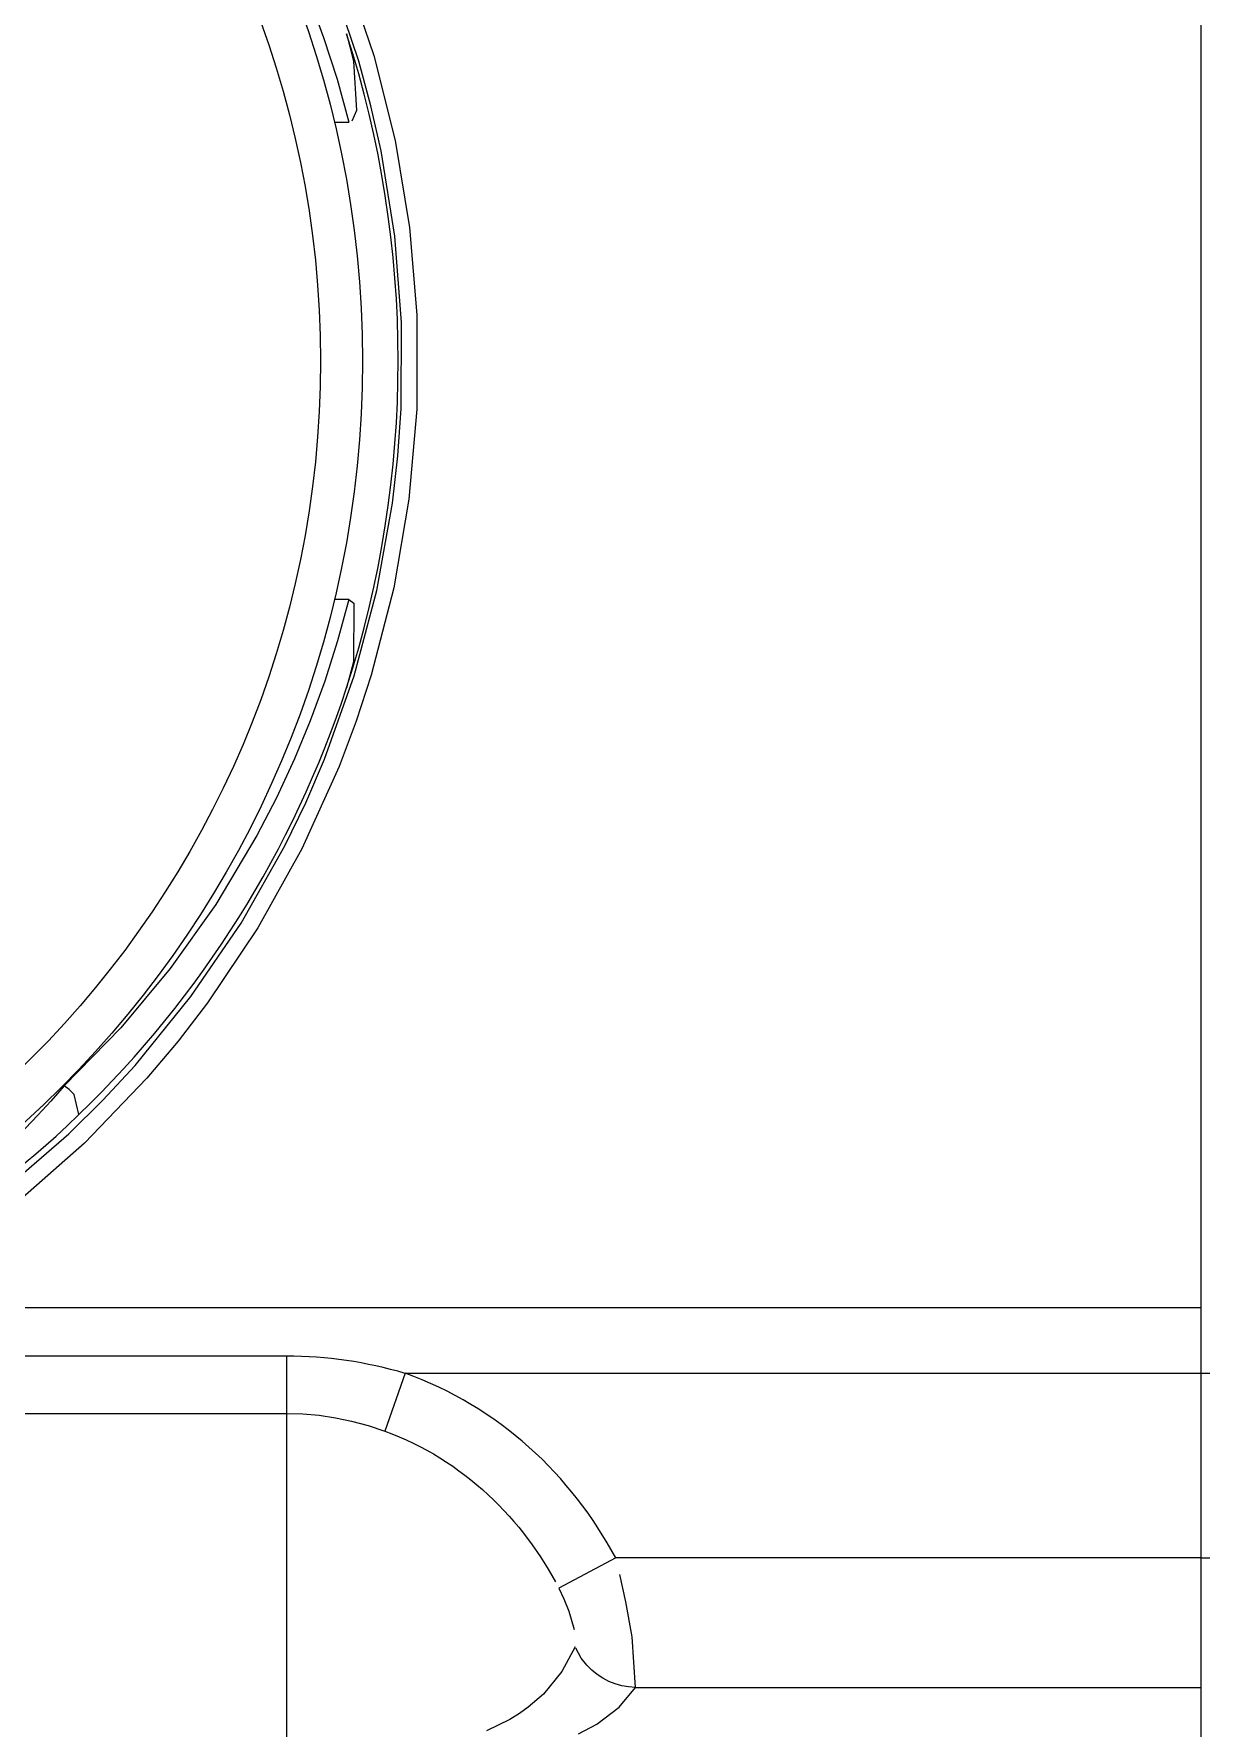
# Model space of a CAD drawing. Header units: millimetres. Extents: x 441156 to 441876, y 4514765 to 4515211.
# Drawn here: x 441489.6682 to 441489.7795, y 4514936.0711 to 4514936.2328 of the extents above; entities that cross this region are included whole.
import ezdxf

# ---------------------------------------------------------------- set-up
doc = ezdxf.new("R2010")
doc.units = ezdxf.units.MM
doc.layers.add('Terminale_sfiato', color=7, linetype='Continuous')

msp = doc.modelspace()

# ---------------------------------------------------------------- linework, layer by layer
at = {"layer": 'Terminale_sfiato', "color": 254, "linetype": 'Continuous'}
for p, q in [((441489.7795003174, 4514936.11122973), (441489.7795003174, 4514936.291894717)), ((441489.6968168952, 4514936.224338307), (441489.6982004004, 4514936.224338307)), ((441489.6982004004, 4514936.17878614), (441489.6968168952, 4514936.17878614)), ((441489.6710572451, 4514936.1323924), (441489.6710572451, 4514936.132527205)), ((441489.7795003174, 4514936.11122973), (441489.6517955022, 4514936.11122973)), ((441489.7795003174, 4514936.104971128), (441489.7795003174, 4514936.11122973)), ((441489.6922559944, 4514936.106607237), (441489.6579998802, 4514936.106607237)), ((441489.6922559944, 4514936.106607237), (441489.6922559944, 4514936.101153194)), ((441489.7035759681, 4514936.104971128), (441489.7016242485, 4514936.099466021)), ((441489.7035759681, 4514936.104971128), (441489.7795003174, 4514936.104971128)), ((441489.7795003174, 4514936.104971128), (441489.7815003174, 4514936.104971128)), ((441489.7795003174, 4514936.087359665), (441489.7795003174, 4514936.104971128)), ((441489.6579998802, 4514936.101153194), (441489.6922559944, 4514936.101153194)), ((441489.6922559944, 4514936.101153194), (441489.6922559944, 4514936.068043786)), ((441489.7236591457, 4514936.087359665), (441489.7182448093, 4514936.084464911)), ((441489.7795003174, 4514936.087359665), (441489.7236591457, 4514936.087359665)), ((441489.7795003174, 4514936.087359665), (441489.7815003174, 4514936.087359665)), ((441489.7795003174, 4514936.07500355), (441489.7795003174, 4514936.087359665)), ((441489.7255373915, 4514936.07500355), (441489.7795003174, 4514936.07500355)), ((441489.7795003174, 4514936.068370674), (441489.7795003174, 4514936.07500355))]:
    msp.add_line(p, q, dxfattribs=at)
for points in [[(441489.6710572451, 4514936.270732047, 0), (441489.6761322863, 4514936.265548453, 0), (441489.6808786659, 4514936.259906559, 0), (441489.6852573641, 4514936.253802589, 0), (441489.687408265, 4514936.250388523, 0), (441489.6894349016, 4514936.24684781, 0), (441489.6912216639, 4514936.243400638, 0), (441489.6928832181, 4514936.239846473, 0), (441489.694420002, 4514936.236168221, 0), (441489.6957999235, 4514936.232432433, 0), (441489.6970849394, 4514936.228430119, 0), (441489.6982004004, 4514936.224338307, 0)], [(441489.6978697784, 4514936.238758844, 0), (441489.7006008634, 4514936.230695709, 0), (441489.7026240121, 4514936.22259922, 0), (441489.7039965445, 4514936.214302144, 0), (441489.7046903212, 4514936.205945078, 0), (441489.7047829858, 4514936.201448206, 0), (441489.7046804209, 4514936.19695156, 0), (441489.7039408836, 4514936.188381017, 0), (441489.702493643, 4514936.179906324, 0), (441489.7003505843, 4514936.171588236, 0), (441489.6989151325, 4514936.167197462, 0), (441489.6972863978, 4514936.162877735, 0), (441489.6937297722, 4514936.155010818, 0), (441489.6895349813, 4514936.147476347, 0), (441489.6847322964, 4514936.140324363, 0), (441489.6819146661, 4514936.136659059, 0), (441489.6789369431, 4514936.133124298, 0), (441489.6729884142, 4514936.126916105, 0), (441489.6665439552, 4514936.121223554, 0), (441489.6596451491, 4514936.11608444, 0), (441489.6557755686, 4514936.113569994, 0), (441489.6517955022, 4514936.11122973, 0)], [(441489.651063991, 4514936.112851936, 0), (441489.6582904952, 4514936.117275467, 0), (441489.6651184474, 4514936.122280151, 0), (441489.6715036042, 4514936.127832238, 0), (441489.6747301675, 4514936.131021963, 0), (441489.6778114525, 4514936.134352637, 0), (441489.6831497673, 4514936.140919968, 0), (441489.6879260184, 4514936.147914, 0), (441489.6921066036, 4514936.155289344, 0), (441489.6940931554, 4514936.159386655, 0), (441489.6958950803, 4514936.163571701, 0), (441489.698725714, 4514936.171509435, 0), (441489.7008895829, 4514936.179664256, 0), (441489.7023689678, 4514936.187978623, 0), (441489.7028770373, 4514936.192496803, 0), (441489.7031821341, 4514936.197034253, 0), (441489.7032165411, 4514936.20524105, 0), (441489.7025802637, 4514936.213479586, 0), (441489.7012816431, 4514936.221606279, 0), (441489.7003145442, 4514936.225913895, 0), (441489.6991615844, 4514936.230173132, 0), (441489.6965498957, 4514936.237890646, 0)], [(441489.6979934774, 4514936.23276496, 0), (441489.6983682224, 4514936.231478384, 0), (441489.6986658006, 4514936.230170623, 0), (441489.6988819165, 4514936.228848319, 0), (441489.6990131747, 4514936.227389008, 0), (441489.6990187209, 4514936.226390458, 0), (441489.6989985085, 4514936.226045655, 0), (441489.6989626026, 4514936.225702189, 0), (441489.6989257088, 4514936.225462308, 0), (441489.6988761491, 4514936.225224782, 0), (441489.698842407, 4514936.225096384, 0), (441489.6988027705, 4514936.224969702, 0), (441489.6987553775, 4514936.224843889, 0), (441489.6986987718, 4514936.224722015, 0), (441489.698664227, 4514936.224659645, 0), (441489.698625884, 4514936.224599475, 0), (441489.698583295, 4514936.224542378, 0), (441489.6985482688, 4514936.224502143, 0), (441489.6985103055, 4514936.224464688, 0), (441489.6984824362, 4514936.224440922, 0), (441489.698453048, 4514936.224419003, 0), (441489.6984222236, 4514936.224399249, 0), (441489.6983902131, 4514936.224382032, 0), (441489.6983569294, 4514936.224367437, 0), (441489.6983334552, 4514936.224359068, 0), (441489.6983095124, 4514936.224352078, 0), (441489.6982852213, 4514936.224346512, 0), (441489.6982571589, 4514936.224341932, 0), (441489.6982288236, 4514936.224339209, 0), (441489.6982004004, 4514936.224338307, 0)], [(441489.6982004004, 4514936.17878614, 0), (441489.6971324033, 4514936.174854721, 0), (441489.6959076953, 4514936.171005517, 0), (441489.6945235218, 4514936.16722053, 0), (441489.6930192665, 4514936.163586818, 0), (441489.6912953352, 4514936.15987365, 0), (441489.6894349016, 4514936.156276637, 0), (441489.6855074956, 4514936.149702931, 0), (441489.6811635521, 4514936.143585828, 0), (441489.6764510588, 4514936.137928611, 0), (441489.6710572451, 4514936.1323924, 0)], [(441489.6982004004, 4514936.17878614, 0), (441489.6982363061, 4514936.178784704, 0), (441489.6982719716, 4514936.178780341, 0), (441489.6982961646, 4514936.178775612, 0), (441489.6983200618, 4514936.178769479, 0), (441489.6983435429, 4514936.178761974, 0), (441489.6983769114, 4514936.178748639, 0), (441489.6984090972, 4514936.178732651, 0), (441489.6984407126, 4514936.178713737, 0), (441489.6984708551, 4514936.178692545, 0), (441489.6984990425, 4514936.178669727, 0), (441489.6985258046, 4514936.178645197, 0), (441489.698551134, 4514936.178619225, 0), (441489.6985875109, 4514936.178576834, 0), (441489.698620939, 4514936.178532065, 0), (441489.6986763842, 4514936.178443807, 0), (441489.6987241379, 4514936.178351091, 0), (441489.6987664453, 4514936.178253291, 0), (441489.6988032729, 4514936.178153274, 0), (441489.6988693394, 4514936.177928817, 0), (441489.6989190694, 4514936.177699762, 0), (441489.6989563449, 4514936.177468451, 0), (441489.6989958709, 4514936.177111227, 0), (441489.6990179765, 4514936.17675243, 0), (441489.6990207372, 4514936.175888469, 0), (441489.6989661955, 4514936.175024993, 0), (441489.6988671484, 4514936.174165851, 0), (441489.6986458305, 4514936.172857079, 0), (441489.6983458671, 4514936.171563954, 0), (441489.6979934774, 4514936.170359487, 0)], [(441489.6710572451, 4514936.1323924, 0), (441489.6704058341, 4514936.131657752, 0), (441489.6697688735, 4514936.130951311, 0), (441489.6685343007, 4514936.129613033, 0), (441489.667348937, 4514936.128362335, 0), (441489.6662420289, 4514936.127219727, 0), (441489.6651058698, 4514936.126066015, 0), (441489.6640913249, 4514936.125044517, 0), (441489.6631976864, 4514936.124141977, 0), (441489.6624477224, 4514936.12337004, 0), (441489.6618783155, 4514936.122759226, 0), (441489.6614509825, 4514936.122263516, 0), (441489.6611718138, 4514936.121881953, 0), (441489.6610587682, 4514936.121627623, 0)], [(441489.6724618181, 4514936.129651519, 0), (441489.6724860572, 4514936.129678612, 0), (441489.6725085556, 4514936.129707405, 0), (441489.6725292857, 4514936.129737865, 0), (441489.6725482224, 4514936.129769954, 0), (441489.6725653426, 4514936.129803632, 0), (441489.6725806253, 4514936.12983886, 0), (441489.6725940521, 4514936.129875593, 0), (441489.6726056066, 4514936.129913787, 0), (441489.6726152745, 4514936.129953397, 0), (441489.6726230443, 4514936.129994372, 0), (441489.6726289064, 4514936.130036664, 0), (441489.6726328536, 4514936.13008022, 0), (441489.6726348812, 4514936.130124989, 0), (441489.6726349867, 4514936.130170915, 0), (441489.67263317, 4514936.130217942, 0), (441489.6726294332, 4514936.130266014, 0), (441489.672623781, 4514936.13031507, 0), (441489.6726162202, 4514936.130365053, 0), (441489.67260676, 4514936.130415901, 0), (441489.672595412, 4514936.130467551, 0), (441489.67258219, 4514936.130519941, 0), (441489.67256711, 4514936.130573006, 0), (441489.6725501905, 4514936.130626684, 0), (441489.6725314521, 4514936.130680908, 0), (441489.6725109176, 4514936.130735612, 0), (441489.672488612, 4514936.130790729, 0), (441489.6724645625, 4514936.130846192, 0), (441489.6724387985, 4514936.130901934, 0), (441489.6724113512, 4514936.130957887, 0), (441489.6723822541, 4514936.131013982, 0), (441489.6723515427, 4514936.131070151, 0), (441489.6723192544, 4514936.131126326, 0), (441489.6722854286, 4514936.131182439, 0), (441489.6722501064, 4514936.13123842, 0), (441489.6722133309, 4514936.131294202, 0), (441489.6721751468, 4514936.131349716, 0), (441489.6721356008, 4514936.131404897, 0), (441489.672094741, 4514936.131459675, 0), (441489.6720526171, 4514936.131513984, 0), (441489.6720092805, 4514936.131567759, 0), (441489.6719647841, 4514936.131620931, 0), (441489.6719191819, 4514936.13167344, 0), (441489.6718725296, 4514936.131725219, 0), (441489.671824884, 4514936.131776206, 0), (441489.6717763031, 4514936.131826338, 0), (441489.6717268462, 4514936.131875555, 0), (441489.6716765735, 4514936.131923797, 0), (441489.6716255462, 4514936.131971003, 0), (441489.6715738265, 4514936.132017119, 0), (441489.6715214775, 4514936.132062086, 0), (441489.6714685629, 4514936.132105851, 0), (441489.6714151471, 4514936.132148359, 0), (441489.6713612953, 4514936.13218956, 0), (441489.671307073, 4514936.132229403, 0), (441489.6712525464, 4514936.132267838, 0), (441489.6711977818, 4514936.13230482, 0), (441489.671142846, 4514936.132340305, 0), (441489.6710878059, 4514936.132374247, 0), (441489.6710572451, 4514936.1323924, 0)], [(441489.6604379173, 4514936.120046915, 0), (441489.6604458162, 4514936.120050969, 0), (441489.6606860327, 4514936.12018409, 0), (441489.6610023793, 4514936.120374926, 0), (441489.6614219643, 4514936.120641835, 0), (441489.6619254439, 4514936.120975326, 0), (441489.6624995084, 4514936.121368477, 0), (441489.6631499585, 4514936.121827614, 0), (441489.663880428, 4514936.122358426, 0), (441489.6646705742, 4514936.122949302, 0), (441489.6655835834, 4514936.123652635, 0), (441489.6665684433, 4514936.124435451, 0), (441489.6674343736, 4514936.125144267, 0), (441489.6683434592, 4514936.125909179, 0), (441489.669292821, 4514936.126731004, 0), (441489.6702786754, 4514936.127609791, 0), (441489.6713544345, 4514936.128599054, 0), (441489.6724618181, 4514936.129651519, 0)], [(441489.7795003174, 4514936.11122973, 0), (441489.7795701164, 4514936.111229984, 0)], [(441489.7236591457, 4514936.087359665, 0), (441489.7232588224, 4514936.088090001, 0), (441489.7228426261, 4514936.088812955, 0), (441489.7224105896, 4514936.08952815, 0), (441489.7219627538, 4514936.090235201, 0), (441489.7214991685, 4514936.090933712, 0), (441489.7210198932, 4514936.091623282, 0), (441489.7205249977, 4514936.092303501, 0), (441489.7200145628, 4514936.092973949, 0), (441489.7194886815, 4514936.093634203, 0), (441489.7189474591, 4514936.094283831, 0), (441489.7183910144, 4514936.094922394, 0), (441489.7178194804, 4514936.095549447, 0), (441489.7172330049, 4514936.096164542, 0), (441489.7166317513, 4514936.096767223, 0), (441489.716015899, 4514936.097357035, 0), (441489.7153856446, 4514936.097933513, 0), (441489.7147412018, 4514936.098496195, 0), (441489.7140828028, 4514936.099044617, 0), (441489.7134106981, 4514936.099578313, 0), (441489.7127251571, 4514936.100096818, 0), (441489.712026469, 4514936.100599671, 0), (441489.7113149426, 4514936.101086411, 0), (441489.7105909068, 4514936.101556582, 0), (441489.7098547108, 4514936.102009736, 0), (441489.709106724, 4514936.102445427, 0), (441489.7083473364, 4514936.102863221, 0), (441489.7075769583, 4514936.103262694, 0), (441489.7067960203, 4514936.103643427, 0), (441489.7060049727, 4514936.104005018, 0), (441489.7052042856, 4514936.104347079, 0), (441489.7043944481, 4514936.104669236, 0), (441489.7035759681, 4514936.104971128, 0)], [(441489.6922559944, 4514936.101153194, 0), (441489.6938201485, 4514936.101106648, 0), (441489.6953787458, 4514936.100967764, 0), (441489.6969401215, 4514936.100735303, 0), (441489.6984576458, 4514936.10041903, 0), (441489.700054755, 4514936.099988509, 0), (441489.7016242485, 4514936.099466021, 0)], [(441489.7016242485, 4514936.099466021, 0), (441489.702313859, 4514936.09920404, 0), (441489.702995484, 4514936.098924411, 0), (441489.7036686675, 4514936.098627515, 0), (441489.7043329746, 4514936.098313748, 0), (441489.7049879931, 4514936.097983521, 0), (441489.7056333329, 4514936.097637258, 0), (441489.7062686268, 4514936.097275392, 0), (441489.7068935307, 4514936.096898366, 0), (441489.7075077229, 4514936.096506629, 0), (441489.7081109049, 4514936.096100638, 0), (441489.7087028005, 4514936.09568085, 0), (441489.7092831557, 4514936.095247727, 0), (441489.7098517382, 4514936.09480173, 0), (441489.7104083372, 4514936.094343324, 0), (441489.7109527621, 4514936.093872966, 0), (441489.7114848425, 4514936.093391115, 0), (441489.7120044272, 4514936.092898221, 0), (441489.7125113833, 4514936.092394733, 0), (441489.7130055958, 4514936.091881091, 0), (441489.7134869663, 4514936.09135773, 0), (441489.7139554121, 4514936.090825077, 0), (441489.7144108657, 4514936.090283548, 0), (441489.7148532735, 4514936.089733551, 0), (441489.7152825951, 4514936.089175487, 0), (441489.7156988023, 4514936.088609742, 0), (441489.716101878, 4514936.088036697, 0), (441489.7164918156, 4514936.087456718, 0), (441489.7168686178, 4514936.086870162, 0), (441489.7172322959, 4514936.086277374, 0), (441489.717582869, 4514936.08567869, 0), (441489.7179203628, 4514936.085074431, 0), (441489.7182448093, 4514936.084464911, 0)], [(441489.7255373915, 4514936.07500355, 0), (441489.7255770902, 4514936.075185005, 0), (441489.7256010273, 4514936.075438195, 0), (441489.7256092292, 4514936.075771136, 0), (441489.725600919, 4514936.076175877, 0), (441489.7255769839, 4514936.076635594, 0), (441489.7255373927, 4514936.077157707, 0), (441489.7254804187, 4514936.077754673, 0), (441489.7254067929, 4514936.078409751, 0), (441489.7253198628, 4514936.079092661, 0), (441489.7252172319, 4514936.079821232, 0), (441489.7250956787, 4514936.080610335, 0), (441489.7249574993, 4514936.08143737, 0), (441489.7248048427, 4514936.082285229, 0), (441489.7246360503, 4514936.083159418, 0), (441489.7244465638, 4514936.084076294, 0), (441489.7242405297, 4514936.085009207, 0), (441489.7240575497, 4514936.085789822, 0), (441489.7238635223, 4514936.0865749, 0), (441489.7236591457, 4514936.087359665, 0)], [(441489.7182448093, 4514936.084464911, 0), (441489.7184141571, 4514936.084129504, 0), (441489.7185747957, 4514936.083792757, 0), (441489.7187259546, 4514936.083457197, 0), (441489.7188938365, 4514936.083059858, 0), (441489.7190477298, 4514936.082668951, 0), (441489.7191909178, 4514936.082277371, 0), (441489.7193193088, 4514936.081897989, 0), (441489.719432342, 4514936.08153562, 0), (441489.7195312689, 4514936.081189624, 0), (441489.7196181882, 4514936.080854639, 0), (441489.719691138, 4514936.080540236, 0), (441489.7197512087, 4514936.080244106, 0), (441489.71979772, 4514936.079971822, 0), (441489.7198315267, 4514936.079719746, 0), (441489.7198517941, 4514936.07949474, 0), (441489.7198586717, 4514936.079299849, 0), (441489.719852514, 4514936.07913328, 0), (441489.7198327504, 4514936.078993492, 0), (441489.7197992196, 4514936.078884907, 0)], [(441489.7197992196, 4514936.078884907, 0), (441489.7185219465, 4514936.07651741, 0), (441489.7167663439, 4514936.074364075, 0), (441489.7153239811, 4514936.073108894, 0), (441489.714484237, 4514936.072515428, 0), (441489.7135537759, 4514936.071946493, 0), (441489.7113402229, 4514936.07087272, 0)], [(441489.7255373915, 4514936.07500355, 0), (441489.725320337, 4514936.075010574, 0), (441489.725103547, 4514936.075025117, 0), (441489.7248872857, 4514936.07504716, 0), (441489.7246718163, 4514936.075076678, 0), (441489.7244574015, 4514936.075113633, 0), (441489.7242443025, 4514936.075157981, 0), (441489.7240327789, 4514936.075209668, 0), (441489.7238230885, 4514936.075268631, 0), (441489.7236154866, 4514936.075334798, 0), (441489.7234102264, 4514936.075408088, 0), (441489.7232075577, 4514936.075488413, 0), (441489.7230077276, 4514936.075575674, 0), (441489.7228109795, 4514936.075669765, 0), (441489.7226175531, 4514936.07577057, 0), (441489.7224276842, 4514936.075877969, 0), (441489.7222416038, 4514936.075991829, 0), (441489.7220595389, 4514936.076112012, 0), (441489.7218817113, 4514936.076238372, 0), (441489.7217083375, 4514936.076370754, 0), (441489.7215396288, 4514936.076508998, 0), (441489.7213757908, 4514936.076652935, 0), (441489.721217023, 4514936.076802388, 0), (441489.721063519, 4514936.076957177, 0), (441489.7209154657, 4514936.077117113, 0), (441489.7207730434, 4514936.077282002, 0), (441489.7206364258, 4514936.077451641, 0), (441489.7205057793, 4514936.077625824, 0), (441489.720381263, 4514936.07780434, 0), (441489.7202630287, 4514936.077986971, 0), (441489.7201512204, 4514936.078173493, 0), (441489.7200459742, 4514936.07836368, 0), (441489.7199474186, 4514936.078557301, 0), (441489.7198556734, 4514936.07875412, 0), (441489.7197992196, 4514936.078884907, 0)], [(441489.7200970902, 4514936.070581409, 0), (441489.7218726667, 4514936.071495704, 0), (441489.7239876664, 4514936.073116004, 0), (441489.7255373915, 4514936.07500355, 0)], [(441489.7795003174, 4514936.07500355, 0), (441489.7795701164, 4514936.075004755, 0)]]:
    msp.add_polyline3d(points, dxfattribs=at)
for radius in [0.09800000000000031, 0.09399999999999964]:
    msp.add_circle((441489.6015003175, 4514936.201562224), radius, dxfattribs=at)
for centre, radius, start, end in [((441489.6015003175, 4514936.201562224), 0.1014127246753582, 342.0804863491433, 17.91951365085667), ((441489.6029501038, 4514936.201622764), 0.1000553439236707, 314.004074356924, 341.7920544396448), ((441489.6922040635, 4514936.066422745), 0.04018783514937452, 73.56376058877716, 89.92595608970217)]:
    msp.add_arc(centre, radius, start, end, dxfattribs=at)

doc.saveas('drawing.dxf')
